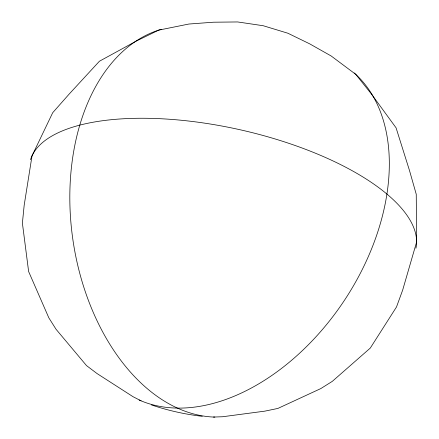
<?xml version="1.0" encoding="UTF-8"?>
<svg xmlns="http://www.w3.org/2000/svg" width="439" height="439" viewBox="0 0 439 439"><rect width="100%" height="100%" fill="white"/><g stroke="black" fill="none" stroke-linecap="round" stroke-linejoin="round"><path stroke-width="0.66" d="M213.453 417.05L222.546 416.748L264.871 411.134L277.871 408.435L320.805 388.581L332.323 381.343L370.28 348.083L396.499 306.976L402.662 290.113L416.606 242.059L416.249 194.279L409.494 170.519L396.071 127.831L371.279 93.836L355.766 74.367L331.171 55.983L309.605 43.807L287.869 33.227L263.18 25.72L237.642 21.95L213.442 22.213L188.885 24.035L158.709 30.126L136.271 41.079L99.406 61.246L69.11 94.144L52.702 112.719L32.031 155.812L24.178 205.265L22.394 223.122L28.623 271.527L48.828 317.836L56.049 329.277L86.494 365.577L97.035 373.551L133.033 396.702L141.095 400.845M202.275 416.309C185.006 414.334 167.961 410.52 151.493 404.939M354.224 72.967A196.738 129.949 -56.2 0 1 344.873 299.661A196.738 129.949 -56.2 0 1 139.163 400.017M30.505 159.714A197.786 77.56 12.6 0 1 242.685 130.35A197.786 77.56 12.6 0 1 415.92 248.271M214.847 417.099A196.749 129.51 81.6 0 1 72.589 237.587A196.749 129.51 81.6 0 1 161.365 29.32"/></g></svg>
